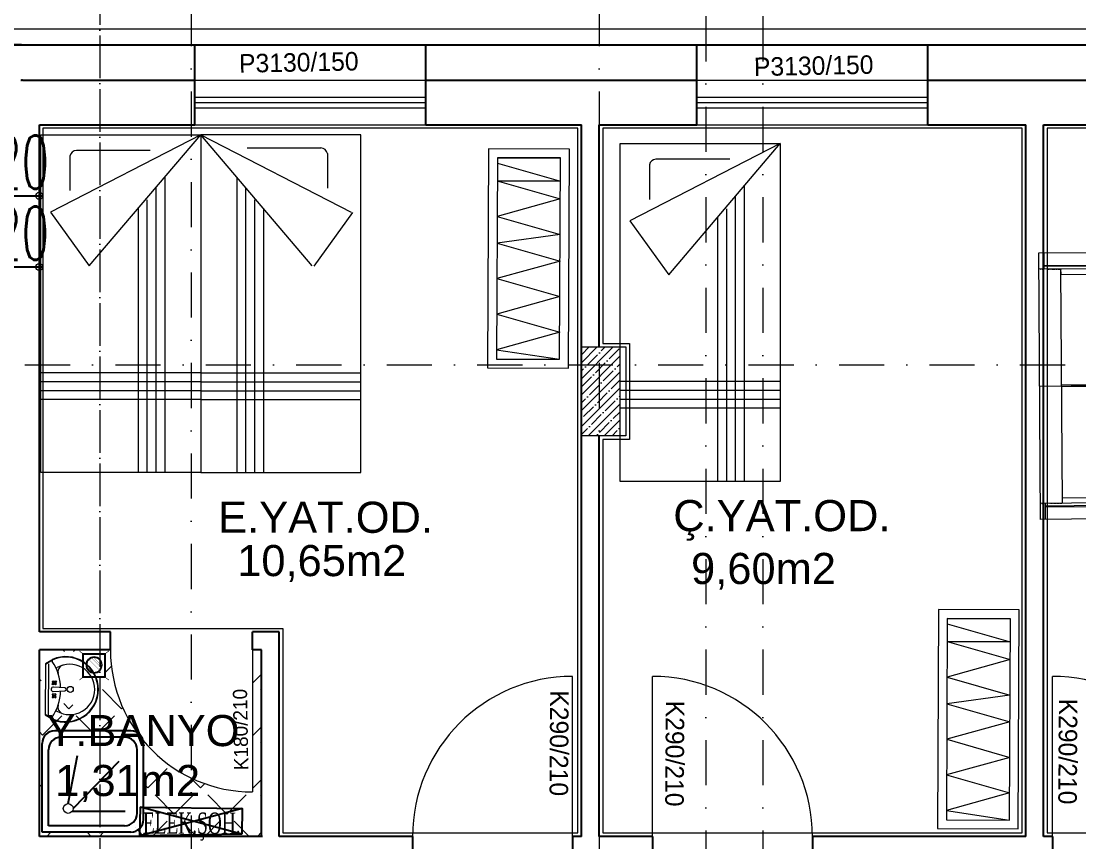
# Model space of a CAD drawing. Header units: millimetres. Extents: x -16104 to 67872, y -88009 to 12107.
# Drawn here: x 19222 to 19817, y 11147 to 11608 of the extents above; entities that cross this region are included whole.
import ezdxf

# ---------------------------------------------------------------- set-up
doc = ezdxf.new("R2010")
doc.units = ezdxf.units.MM
for name, pattern in [('ACAD_ISO04W100', [30, 24, -3, 0, -3]), ('ACAD_ISO07W100', [3, 0, -3]), ('DASHDOTX2', [50.8, 25.4, -12.7, 0, -12.7])]:
    doc.linetypes.add(name, pattern=pattern)
doc.layers.get('0').update_dxf_attribs({"color": 241})
for name, color, linetype, lineweight in [('AKS', 1, 'ACAD_ISO07W100', 5), ('akslar', 144, 'Continuous', 20), ('bacas', 11, 'Continuous', 5), ('duvar', 123, 'Continuous', 25), ('emsal&kolon', 1, 'Continuous', 5), ('kapı', 3, 'Continuous', 5), ('kolon', 1, 'Continuous', 5), ('OLCU', 54, 'Continuous', 13), ('PASEMCON', 2, 'Continuous', 9), ('pencere', 5, 'Continuous', 5), ('POZ', 36, 'Continuous', 18), ('SıVA', 40, 'Continuous', 9), ('TARAMA', 8, 'Continuous', 15), ('tefriş', 30, 'Continuous', 5), ('ÖLÇÜ', 252, 'Continuous', 20)]:
    doc.layers.add(name, color=color, linetype=linetype, lineweight=lineweight)
doc.styles.add('DIM', font='Txttw.shx', dxfattribs={"width": 0.6})
doc.styles.add('DIN', font='times.ttf', dxfattribs={"width": 0.6})
doc.styles.add('M2', font='stylu.ttf', dxfattribs={"height": 10})
doc.dimstyles.new('50', dxfattribs={"dimscale": 0, "dimtxt": 30, "dimasz": 1, "dimexe": 0, "dimexo": 2, "dimgap": 4, "dimtad": 1, "dimdec": 0, "dimzin": 0, "dimdsep": 46, "dimtxsty": 'DIM', "dimblk1": 'DOT', "dimblk2": 'DOT', "dimsah": 1, "dimcen": 1.5, "dimdle": 3, "dimse1": 1, "dimse2": 1, "dimclrd": 256, "dimclre": 9, "dimclrt": 256, "dimadec": 0, "dimazin": 0, "dimtfac": 0.24, "dimtdec": 0, "dimtix": 1, "dimtmove": 2, "dimatfit": 3, "dimldrblk": 'DOT', "dimfxl": 0, "dimtolj": 1, "dimtzin": 15, "dimarcsym": 0})

# ---------------------------------------------------------------- blocks, each defined once
blk = doc.blocks.new('lavabo')
at = {"layer": 'tefriş', "linetype": 'Continuous'}
for p, q in [((-22.77, -4.94), (-19.92, 0)), ((-22.43, -5.14), (-19.46, 0)), ((-19.92, 0), (19.92, 0)), ((19.46, 0), (22.43, -5.14)), ((19.92, 0), (22.77, -4.94)), ((19.92, -2.7), (-19.92, -2.7)), ((-6.25, -5.54), (-6.77, -6.08)), ((-6.77, -6.08), (-6.31, -7.1)), ((-6.31, -7.1), (-6.71, -8.15)), ((-6.71, -8.15), (-6.17, -8.66)), ((-6.51, -5.81), (-3.84, -8.34)), ((-6.44, -8.41), (-3.91, -5.74)), ((-5.2, -5.94), (-6.25, -5.54)), ((-6.17, -8.66), (-5.15, -8.21)), ((-4.18, -5.48), (-5.2, -5.94)), ((-5.15, -8.21), (-4.1, -8.61)), ((-3.64, -6), (-4.18, -5.48)), ((-4.1, -8.61), (-3.58, -8.07)), ((-4.04, -7.04), (-3.64, -6)), ((-3.58, -8.07), (-4.04, -7.04)), ((-1.17, -15.33), (-1.76, -6.54)), ((1.76, -6.26), (1.14, -15.33)), ((3.38, -5.9), (3.91, -5.38)), ((3.81, -6.94), (3.38, -5.9)), ((3.38, -7.98), (3.81, -6.94)), ((3.91, -8.51), (3.38, -7.98)), ((6.25, -8.24), (3.65, -5.64)), ((6.25, -5.64), (3.65, -8.24)), ((3.91, -5.38), (4.95, -5.81)), ((4.95, -8.08), (3.91, -8.51)), ((4.95, -5.81), (5.99, -5.38)), ((5.99, -8.51), (4.95, -8.08)), ((5.99, -5.38), (6.51, -5.9)), ((6.51, -7.98), (5.99, -8.51)), ((6.51, -5.9), (6.08, -6.94)), ((6.08, -6.94), (6.51, -7.98))]:
    blk.add_line(p, q, dxfattribs=at)
at = {"layer": 'tefriş', "linetype": 'Continuous', "extrusion": (0, 0, -1)}
for centre, major_axis, ratio, start_param, end_param in [((0, -16), (-18.1, -18.1), 1, 5.497787, 7.48683), ((0, -16), (-17.82, -17.82), 1, 5.497787, 7.48683), ((-22.66, -5.93), (-0.566, -0.566), 1, 1.203644, 1.828723), ((-23.47, -4.54), (-0.566, 0.566), 1, 2.879793, 3.399519), ((-22.66, -5.93), (-0.283, 0.283), 1, -0.367152, 0.257926), ((-23.47, -4.54), (-0.849, -0.849), 1, 4.45059, 4.970315), ((-22.3, -6.09), (-0.566, -0.566), 1, 1.828723, 2.945097), ((-0.28, 26.67), (-27.35, -27.35), 1, 5.526576, 6.089571), ((-17.71, -8.76), (-0.566, -0.566), 1, 2.805213, 4.453092), ((0, -6.4), (-1.25, -1.25), 1, 0.7034, 3.844992), ((0, -16), (-18.1, -18.1), 1, 3.508745, 5.497787), ((0, -16), (-17.82, -17.82), 1, 3.508745, 5.497787), ((0.28, 26.67), (-27.35, -27.35), 1, 4.906004, 5.469573), ((17.71, -8.76), (-0.566, -0.566), 1, 0.259297, 1.907176), ((22.3, -6.09), (-0.566, 0.566), 1, 0.196496, 1.31287), ((23.47, -4.54), (-0.849, 0.849), 1, 4.454463, 4.974188), ((23.47, -4.54), (-0.566, -0.566), 1, 6.025259, 6.544985), ((22.66, -5.93), (-0.283, 0.283), 1, 1.31287, 1.937948), ((22.66, -5.93), (-0.566, 0.566), 1, 1.31287, 1.937948), ((0, -19.04), (-13.92, 13.92), 1, 3.926991, 6.023888), ((-13.8, -15.22), (-3.8, -3.8), 1, 1.128011, 2.639725), ((-0.01, -15.24), (-0.82, 0.82), 1, 2.438193, 5.415789), ((0, -19.04), (-13.92, 13.92), 1, 1.830093, 3.926991), ((13.8, -15.22), (-3.8, -3.8), 1, 2.072664, 3.584378), ((-0.01, -19.56), (0, 2.35), 0.991954, 1.570796326779968, 7.853981633959554)]:
    blk.add_ellipse(centre, major_axis=major_axis, ratio=ratio, start_param=start_param, end_param=end_param, dxfattribs=at)
blk = doc.blocks.new('DOT')
for p, q in [((0, 15), (0, -15)), ((-2, 0), (0, 0)), ((2, 0), (0, 0))]:
    blk.add_line(p, q)
blk.add_circle((0, 0), 2)
blk = doc.blocks.new('*D4424')
at = {"layer": 'Defpoints', "color": 0, "transparency": 16777216}
for p in [(19212.26, 11510.04), (19232.26, 11510.04), (19232.26, 11510.04)]:
    blk.add_point(p, dxfattribs=at)
at = {"layer": 'OLCU', "lineweight": -2, "transparency": 16777216}
for p, q in [((19211.26, 11510.04), (19210.26, 11510.04)), ((19212.26, 11510.04), (19232.26, 11510.04)), ((19233.26, 11510.04), (19234.26, 11510.04))]:
    blk.add_line(p, q, dxfattribs=at)
blk.add_blockref('DOT', (19212.26, 11510.04), dxfattribs=at)
at = {"layer": 'OLCU', "lineweight": -2, "transparency": 16777216, "rotation": 180}
blk.add_blockref('DOT', (19232.26, 11510.04), dxfattribs=at)
at = {"layer": 'OLCU', "transparency": 16777216, "insert": (19222.26, 11529.04), "char_height": 30, "attachment_point": 5, "style": 'DIM'}
blk.add_mtext('\\A1;20', dxfattribs=at)
blk = doc.blocks.new('*D4430')
at = {"layer": 'Defpoints', "color": 0, "transparency": 16777216}
for p in [(19212.26, 11470.04), (19232.26, 11470.04), (19232.26, 11470.04)]:
    blk.add_point(p, dxfattribs=at)
at = {"layer": 'OLCU', "lineweight": -2, "transparency": 16777216}
for p, q in [((19211.26, 11470.04), (19210.26, 11470.04)), ((19212.26, 11470.04), (19232.26, 11470.04)), ((19233.26, 11470.04), (19234.26, 11470.04))]:
    blk.add_line(p, q, dxfattribs=at)
blk.add_blockref('DOT', (19212.26, 11470.04), dxfattribs=at)
at = {"layer": 'OLCU', "lineweight": -2, "transparency": 16777216, "rotation": 180}
blk.add_blockref('DOT', (19232.26, 11470.04), dxfattribs=at)
at = {"layer": 'OLCU', "transparency": 16777216, "insert": (19222.26, 11489.04), "char_height": 30, "attachment_point": 5, "style": 'DIM'}
blk.add_mtext('\\A1;20', dxfattribs=at)
blk = doc.blocks.new('*D4589')
at = {"layer": 'Defpoints', "color": 0, "transparency": 16777216}
for p in [(19312.76, 11825.04), (19547.26, 11825.04), (19547.26, 10777.83)]:
    blk.add_point(p, dxfattribs=at)
at = {"layer": 'OLCU', "lineweight": -2, "transparency": 16777216}
blk.add_line((19313.76, 11825.04), (19546.26, 11825.04), dxfattribs=at)
at = {"layer": 'OLCU', "lineweight": -2, "transparency": 16777216, "rotation": 180}
blk.add_blockref('DOT', (19312.76, 11825.04), dxfattribs=at)
at = {"layer": 'OLCU', "lineweight": -2, "transparency": 16777216}
blk.add_blockref('DOT', (19547.26, 11825.04), dxfattribs=at)
at = {"layer": 'OLCU', "transparency": 16777216, "insert": (19430.01, 11844.04), "char_height": 30, "attachment_point": 5, "style": 'DIM'}
blk.add_mtext('\\A1;230', dxfattribs=at)
blk = doc.blocks.new('*D4590')
at = {"layer": 'Defpoints', "color": 0, "transparency": 16777216}
for p in [(19607.26, 11825.04), (19639.26, 11825.04), (19639.26, 10777.83)]:
    blk.add_point(p, dxfattribs=at)
at = {"layer": 'OLCU', "lineweight": -2, "transparency": 16777216}
for p, q in [((19606.26, 11825.04), (19605.26, 11825.04)), ((19607.26, 11825.04), (19639.26, 11825.04)), ((19640.26, 11825.04), (19641.26, 11825.04))]:
    blk.add_line(p, q, dxfattribs=at)
blk.add_blockref('DOT', (19607.26, 11825.04), dxfattribs=at)
at = {"layer": 'OLCU', "lineweight": -2, "transparency": 16777216, "rotation": 180}
blk.add_blockref('DOT', (19639.26, 11825.04), dxfattribs=at)
at = {"layer": 'OLCU', "transparency": 16777216, "insert": (19623.26, 11844.04), "char_height": 30, "attachment_point": 5, "style": 'DIM'}
blk.add_mtext('\\A1;32', dxfattribs=at)
blk = doc.blocks.new('cv')
at = {"layer": 'tefriş', "linetype": 'ByBlock'}
for p, q in [((-13586.28, -26708.58), (-13586.28, -26744.07)), ((-13573.28, -26708.58), (-13573.28, -26744.07))]:
    blk.add_line(p, q, dxfattribs=at)
for points in [[(-13591.28, -26703.58), (-13468.02, -26703.58), (-13468.02, -26749.07), (-13591.28, -26749.07)], [(-13586.28, -26708.58), (-13473.02, -26708.58), (-13473.02, -26744.07), (-13586.28, -26744.07)]]:
    blk.add_lwpolyline(points, close=True, dxfattribs=at)
blk.add_lwpolyline([(-13583.28, -26708.58), (-13573.28, -26744.07), (-13573.28, -26708.58), (-13563.28, -26744.07), (-13553.28, -26708.58), (-13543.28, -26744.07), (-13538.28, -26708.58), (-13528.28, -26744.07), (-13518.28, -26708.58), (-13508.28, -26744.07), (-13498.28, -26708.58), (-13488.28, -26744.07), (-13478.28, -26708.58), (-13473.02, -26744.07)], dxfattribs=at)
blk = doc.blocks.new('sdj')
at = {"layer": 'tefriş', "linetype": 'ByBlock'}
for p, q in [((-13666.49, -26935.03), (-13666.49, -26845.03)), ((-13661.49, -26935.03), (-13661.49, -26845.03)), ((-13656.49, -26935.03), (-13656.49, -26845.03)), ((-13651.49, -26935.03), (-13651.49, -26845.03)), ((-13800.41, -26935.03), (-13756.91, -26850.4)), ((-13756.78, -26849.57), (-13726.52, -26871.49)), ((-13789.92, -26863.72), (-13770.43, -26863.72)), ((-13793.04, -26908.91), (-13793.04, -26867.39)), ((-13726.65, -26872.33), (-13800.41, -26935.03)), ((-13758.95, -26899.78), (-13610.41, -26899.78)), ((-13763.79, -26904.78), (-13610.41, -26904.78)), ((-13770.71, -26909.78), (-13610.41, -26909.78)), ((-13776.59, -26914.78), (-13610.41, -26914.78)), ((-13800.41, -26935.03), (-13756.91, -27019.66)), ((-13726.65, -26997.74), (-13800.41, -26935.03)), ((-13666.49, -26935.03), (-13666.49, -27025.03)), ((-13661.49, -26935.03), (-13661.49, -27025.03)), ((-13656.49, -26935.03), (-13656.49, -27025.03)), ((-13651.49, -26935.03), (-13651.49, -27025.03)), ((-13776.59, -26955.28), (-13610.41, -26955.28)), ((-13770.71, -26960.28), (-13610.41, -26960.28)), ((-13791.64, -26963.43), (-13791.64, -27004.95)), ((-13763.79, -26965.28), (-13610.41, -26965.28)), ((-13758.95, -26970.28), (-13610.41, -26970.28)), ((-13756.91, -27019.66), (-13726.65, -26997.74)), ((-13788.52, -27008.61), (-13769.04, -27008.61))]:
    blk.add_line(p, q, dxfattribs=at)
for points in [[(-13800.41, -26935.03), (-13610.41, -26935.03), (-13610.41, -26845.03), (-13800.41, -26845.03), (-13800.41, -26935.03)], [(-13800.41, -26935.03), (-13610.41, -26935.03), (-13610.41, -27025.03), (-13800.41, -27025.03), (-13800.41, -26935.03)]]:
    blk.add_lwpolyline(points, dxfattribs=at)
for centre, start, end in [((-13789.14, -26867.55), 101.47069, 177.66383), ((-13787.74, -27004.79), 182.33617, 258.52931)]:
    blk.add_arc(centre, 3.9, start, end, dxfattribs=at)
blk = doc.blocks.new('NEWBLOCK4')
at = {"layer": 'bacas'}
for p, q in [((-0.8505, 0.5894), (-0.8505, 2.0869)), ((-0.093, 2.0869), (-0.8505, 2.0869)), ((-0.8205, 2.0869), (-0.8205, 1.9969)), ((-0.1205, 1.9969), (-0.1205, 2.0869)), ((-0.093, 2.0869), (-0.093, 0.5894)), ((-0.1205, 2.0269), (-0.1205, 2.0344)), ((-0.093, 2.0344), (-0.093, 2.0144)), ((-0.093, 1.9969), (-0.8505, 1.9969)), ((-0.8405, 1.9969), (-0.838, 1.9969)), ((-0.833, 1.9969), (-0.8305, 1.9969)), ((-0.8205, 2.0169), (-0.1205, 2.0169)), ((-0.1205, 2.0119), (-0.8205, 2.0119)), ((-0.7955, 1.9969), (-0.793, 1.9969)), ((-0.788, 1.9969), (-0.7855, 1.9969)), ((-0.7805, 1.9969), (-0.778, 1.9969)), ((-0.773, 1.9969), (-0.7705, 1.9969)), ((-0.768, 1.9969), (-0.763, 1.9969)), ((-0.7605, 1.9969), (-0.758, 1.9969)), ((-0.7555, 1.9969), (-0.753, 1.9969)), ((-0.7505, 1.9969), (-0.748, 1.9969)), ((-0.7455, 1.9969), (-0.743, 1.9969)), ((-0.7405, 1.9969), (-0.738, 1.9969)), ((-0.7355, 1.9969), (-0.733, 1.9969)), ((-0.7305, 1.9969), (-0.728, 1.9969)), ((-0.7255, 1.9969), (-0.7255, 0.6794)), ((-0.7255, 1.9969), (-0.7255, 1.9944)), ((-0.7255, 1.9819), (-0.7255, 1.9669)), ((-0.7255, 1.9669), (-0.093, 1.9669)), ((-0.1205, 2.0169), (-0.1205, 2.0019)), ((-0.1205, 2.0144), (-0.1205, 2.0119)), ((-0.093, 2.0019), (-0.093, 1.9819)), ((-0.093, 1.9944), (-0.093, 1.9969)), ((-0.8505, 1.3369), (-0.093, 1.3369)), ((-0.093, 1.3425), (-0.7255, 1.3425)), ((-0.093, 1.3319), (-0.7255, 1.3319)), ((-0.093, 0.6794), (-0.8505, 0.6794)), ((-0.8405, 0.6794), (-0.838, 0.6794)), ((-0.833, 0.6794), (-0.8305, 0.6794)), ((-0.8205, 0.5894), (-0.8205, 0.6794)), ((-0.1205, 0.6644), (-0.8205, 0.6644)), ((-0.8205, 0.6594), (-0.1205, 0.6594)), ((-0.7955, 0.6794), (-0.793, 0.6794)), ((-0.788, 0.6794), (-0.7855, 0.6794)), ((-0.7805, 0.6794), (-0.778, 0.6794)), ((-0.773, 0.6794), (-0.7705, 0.6794)), ((-0.768, 0.6794), (-0.763, 0.6794)), ((-0.7605, 0.6794), (-0.758, 0.6794)), ((-0.7555, 0.6794), (-0.753, 0.6794)), ((-0.7505, 0.6794), (-0.748, 0.6794)), ((-0.7455, 0.6794), (-0.743, 0.6794)), ((-0.7405, 0.6794), (-0.738, 0.6794)), ((-0.7355, 0.6794), (-0.733, 0.6794)), ((-0.7305, 0.6794), (-0.728, 0.6794)), ((-0.7255, 0.6944), (-0.7255, 0.7094)), ((-0.7255, 0.7094), (-0.093, 0.7094)), ((-0.7255, 0.6794), (-0.7255, 0.6819)), ((-0.1205, 0.6794), (-0.1205, 0.5894)), ((-0.1205, 0.6594), (-0.1205, 0.6744)), ((-0.1205, 0.6619), (-0.1205, 0.6644)), ((-0.093, 0.6744), (-0.093, 0.6944)), ((-0.093, 0.6819), (-0.093, 0.6794)), ((-0.093, 0.6419), (-0.093, 0.6619)), ((-0.1205, 0.6494), (-0.1205, 0.6419)), ((-0.093, 0.5894), (-0.8505, 0.5894))]:
    blk.add_line(p, q, dxfattribs=at)
blk = doc.blocks.new('aqz')
at = {"color": 42}
blk.add_circle((-13968.82, -26601.31), 3.85, dxfattribs=at)
at = {"layer": 'tefriş', "lineweight": 25}
for p, q in [((-13919.41, -26539.97), (-13979.41, -26539.97)), ((-13989.41, -26619.97), (-13989.41, -26549.97)), ((-13924.41, -26544.97), (-13974.41, -26544.97)), ((-13909.41, -26609.97), (-13909.41, -26549.97)), ((-13984.41, -26614.97), (-13984.41, -26554.97)), ((-13968.82, -26597.46), (-13961.58, -26559.57)), ((-13914.41, -26604.97), (-13914.41, -26554.97)), ((-13964.98, -26601.31), (-13928.65, -26564.06)), ((-13965.59, -26603.39), (-13923.78, -26603.32)), ((-13924.41, -26614.97), (-13984.41, -26614.97)), ((-13919.41, -26619.97), (-13989.41, -26619.97))]:
    blk.add_line(p, q, dxfattribs=at)
for centre, start, end in [((-13979.41, -26549.97), 90, 180), ((-13919.41, -26549.97), 0, 90), ((-13974.41, -26554.97), 90, 180), ((-13924.41, -26554.97), 0, 90), ((-13924.41, -26604.97), 270, 0), ((-13919.41, -26609.97), 270, 0)]:
    blk.add_arc(centre, 10, start, end, dxfattribs=at)
blk = doc.blocks.new('A$C412C2498')
at = {"color": 5, "const_width": 0.6}
for points in [[(3.64, 24.29), (0.19, 27)], [(23.8, 24.29), (27.26, 27)], [(3.64, 2.95), (0.19, 0.24)], [(23.8, 2.95), (27.26, 0.24)]]:
    blk.add_lwpolyline(points, dxfattribs=at)
at = {"color": 5}
blk.add_lwpolyline([(23.8, 24.29), (3.64, 24.29), (3.64, 2.95), (23.8, 2.95)], close=True, dxfattribs=at)
at = {"const_width": 0.1}
for points in [[(6.68, 12.23), (14.63, 20.17)], [(6.76, 14.48), (12.37, 20.1)], [(7.15, 10.44), (16.41, 19.71)], [(7.89, 9.07), (17.79, 18.97)], [(8.8, 8), (18.86, 18.06)], [(9.96, 7.09), (19.77, 16.9)], [(11.26, 6.45), (20.41, 15.6)], [(13.03, 6.04), (20.82, 13.83)], [(14.77, 6.07), (20.78, 12.09)], [(17.41, 7.02), (19.84, 9.45)]]:
    blk.add_lwpolyline(points, dxfattribs=at)
blk.add_circle((13.74, 13.11), 7.12)
blk = doc.blocks.new('A$C5E2C1EC0')
at = {"xscale": 0.6105719971092185, "yscale": 0.6105719971092185, "zscale": 0.6105719971092185}
blk.add_blockref('A$C412C2498', (0, 0), dxfattribs=at)
blk = doc.blocks.new('90')
at = {"layer": 'duvar'}
for p, q in [((76726.22, -20900.91), (76710.05, -20843.58)), ((76711.76, -20900.91), (76726.22, -20843.58))]:
    blk.add_line(p, q, dxfattribs=at)
blk.add_lwpolyline([(76711.76, -20900.91), (76710.05, -20843.58), (76726.22, -20843.58), (76726.22, -20900.91)], close=True, dxfattribs=at)
at = {"layer": 'PASEMCON', "color": 7, "style": 'DIN', "width": 0.6}
blk.add_text('ELEK.ŞOH.', height=12.004, rotation=270.64252, dxfattribs=at).set_placement((76711.3, -20845.16))

msp = doc.modelspace()

# ---------------------------------------------------------------- hatches: boundary and pattern name
at = {"layer": 'kolon'}
h = msp.add_hatch(dxfattribs=at)
h.set_pattern_fill('ANSI35,_O', color=256)
h.set_pattern_definition([(45, (7205.1105, 0), (-4.490128, 4.490128), []), (45, (7209.6007, 0), (-4.490128, 4.490128), [7.9375, -1.5875, 0, -1.5875])])
h.paths.add_polyline_path([(19559.09, 11415.04), (19559.09, 11425.04), (19547.26, 11425.04), (19547.26, 11415.04)])
h.paths.add_polyline_path([(19537.26, 11415.04), (19547.26, 11415.04), (19547.26, 11425.04), (19537.26, 11425.04)])
h.paths.add_polyline_path([(19537.26, 11375.04), (19547.26, 11375.04), (19547.26, 11415.04), (19537.26, 11415.04)])
h.paths.add_polyline_path([(19547.26, 11375.04), (19559.09, 11375.04), (19559.09, 11415.04), (19547.26, 11415.04)])
at = {"layer": 'TARAMA'}
h = msp.add_hatch(dxfattribs=at)
h.set_pattern_fill('ANGLE,_O', color=256, scale=3, angle=45)
h.set_pattern_definition([(45, (7205.11, 0), (-14.817423, 14.817423), [15.24, -5.715]), (135, (7205.11, 0), (-14.817423, -14.817423), [15.24, -5.715])])
edge = h.paths.add_edge_path()
edge.add_line((19126.76, 11139.73), (19017.26, 11139.73))
edge.add_line((19017.26, 11139.73), (19017.26, 11134.73))
edge.add_line((19017.26, 11134.73), (19097.26, 11134.73))
edge.add_arc((19017.26, 11134.73), 80, -90, 0, ccw=False)
edge.add_line((19017.26, 11054.73), (19017.26, 10999.73))
edge.add_line((19017.26, 10999.73), (19030.1, 10999.73))
edge.add_ellipse((19039.52, 10983.89), major_axis=(13.03, 13.03), ratio=1, start_angle=44.47086, end_angle=75.73617, ccw=False)
edge.add_ellipse((19039.52, 10983.89), major_axis=(13.03, 13.03), ratio=1, start_angle=374.26383, end_angle=404.47086, ccw=False)
edge.add_line((19048.94, 10999.73), (19126.76, 10999.73))
edge.add_line((19126.76, 10999.73), (19126.76, 11006.07))
edge.add_line((19126.76, 11006.07), (19117.91, 11006.07))
edge.add_line((19117.91, 11006.07), (19117.91, 11019.09))
edge.add_line((19117.91, 11019.09), (19126.76, 11019.09))
edge.add_line((19126.76, 11019.09), (19126.76, 11139.73))
h.paths.add_polyline_path([(19212.26, 11139.73), (19126.76, 11139.73), (19126.76, 11019.09), (19130.22, 11019.09), (19130.22, 11006.07), (19126.76, 11006.07), (19126.76, 10999.73), (19131.76, 10999.73), (19212.26, 10999.73)])
edge = h.paths.add_edge_path(flags=16)
edge.add_arc((19152.03, 11062.61), 8.1, 90.10822, 180.10822, ccw=False)
edge.add_line((19152.02, 11070.71), (19194.11, 11070.79))
edge.add_line((19194.11, 11070.79), (19193.61, 11087.52))
edge.add_ellipse((19194.17, 11091.15), major_axis=(-2.6, 2.6), ratio=1, start_angle=45.84024, end_angle=126.24207, ccw=False)
edge.add_line((19190.49, 11091.1), (19190.38, 11098.48))
edge.add_line((19190.38, 11098.48), (19188.62, 11098.15))
edge.add_line((19188.62, 11098.15), (19187.15, 11097.79))
edge.add_line((19187.15, 11097.79), (19185.91, 11097.41))
edge.add_line((19185.91, 11097.41), (19184.9, 11097.03))
edge.add_line((19184.9, 11097.03), (19184.06, 11096.63))
edge.add_line((19184.06, 11096.63), (19183.36, 11096.24))
edge.add_line((19183.36, 11096.24), (19182.76, 11095.86))
edge.add_line((19182.76, 11095.86), (19182.24, 11095.49))
edge.add_line((19182.24, 11095.49), (19181.76, 11095.14))
edge.add_line((19181.76, 11095.14), (19181.31, 11094.81))
edge.add_line((19181.31, 11094.81), (19180.89, 11094.5))
edge.add_line((19180.89, 11094.5), (19180.49, 11094.2))
edge.add_line((19180.49, 11094.2), (19180.1, 11093.92))
edge.add_line((19180.1, 11093.92), (19179.72, 11093.64))
edge.add_line((19179.72, 11093.64), (19179.34, 11093.38))
edge.add_line((19179.34, 11093.38), (19178.77, 11092.98))
edge.add_line((19178.77, 11092.98), (19177.99, 11092.47))
edge.add_line((19177.99, 11092.47), (19177.2, 11091.98))
edge.add_line((19177.2, 11091.98), (19176.4, 11091.54))
edge.add_line((19176.4, 11091.54), (19175.62, 11091.14))
edge.add_line((19175.62, 11091.14), (19174.85, 11090.8))
edge.add_line((19174.85, 11090.8), (19174.07, 11090.52))
edge.add_line((19174.07, 11090.52), (19173.26, 11090.29))
edge.add_line((19173.26, 11090.29), (19172.4, 11090.11))
edge.add_line((19172.4, 11090.11), (19171.69, 11090.01))
edge.add_line((19171.69, 11090.01), (19171.21, 11089.95))
edge.add_line((19171.21, 11089.95), (19170.73, 11089.9))
edge.add_line((19170.73, 11089.9), (19170.23, 11089.86))
edge.add_line((19170.23, 11089.86), (19169.74, 11089.83))
edge.add_line((19169.74, 11089.83), (19169.24, 11089.8))
edge.add_line((19169.24, 11089.8), (19168.74, 11089.78))
edge.add_line((19168.74, 11089.78), (19168.25, 11089.76))
edge.add_line((19168.25, 11089.76), (19167.76, 11089.75))
edge.add_line((19167.76, 11089.75), (19167.25, 11089.75))
edge.add_line((19167.25, 11089.75), (19166.72, 11089.75))
edge.add_line((19166.72, 11089.75), (19166.16, 11089.77))
edge.add_line((19166.16, 11089.77), (19165.55, 11089.79))
edge.add_line((19165.55, 11089.79), (19164.89, 11089.83))
edge.add_line((19164.89, 11089.83), (19164.17, 11089.89))
edge.add_line((19164.17, 11089.89), (19163.38, 11089.97))
edge.add_line((19163.38, 11089.97), (19162.53, 11090.07))
edge.add_line((19162.53, 11090.07), (19161.61, 11090.2))
edge.add_line((19161.61, 11090.2), (19160.63, 11090.37))
edge.add_line((19160.63, 11090.37), (19159.59, 11090.59))
edge.add_line((19159.59, 11090.59), (19158.5, 11090.85))
edge.add_line((19158.5, 11090.85), (19157.35, 11091.18))
edge.add_line((19157.35, 11091.18), (19156.16, 11091.57))
edge.add_line((19156.16, 11091.57), (19154.92, 11092.05))
edge.add_line((19154.92, 11092.05), (19153.62, 11092.64))
edge.add_line((19153.62, 11092.64), (19152.26, 11093.41))
edge.add_line((19152.26, 11093.41), (19150.81, 11094.39))
edge.add_line((19150.81, 11094.39), (19149.28, 11095.63))
edge.add_line((19149.28, 11095.63), (19147.65, 11097.19))
edge.add_line((19147.65, 11097.19), (19145.9, 11099.11))
edge.add_line((19145.9, 11099.11), (19144.01, 11101.46))
edge.add_ellipse((19160.14, 11108.54), major_axis=(-12.46, 12.46), ratio=1, start_angle=22.90886, end_angle=68.77162)
edge.add_line((19143.81, 11115.15), (19145.63, 11117.55))
edge.add_line((19145.63, 11117.55), (19147.32, 11119.52))
edge.add_line((19147.32, 11119.52), (19148.91, 11121.13))
edge.add_line((19148.91, 11121.13), (19150.4, 11122.42))
edge.add_line((19150.4, 11122.42), (19151.82, 11123.44))
edge.add_line((19151.82, 11123.44), (19153.16, 11124.24))
edge.add_line((19153.16, 11124.24), (19154.44, 11124.88))
edge.add_line((19154.44, 11124.88), (19155.66, 11125.39))
edge.add_line((19155.66, 11125.39), (19156.84, 11125.81))
edge.add_line((19156.84, 11125.81), (19157.98, 11126.18))
edge.add_line((19157.98, 11126.18), (19159.06, 11126.48))
edge.add_line((19159.06, 11126.48), (19160.1, 11126.72))
edge.add_line((19160.1, 11126.72), (19161.07, 11126.92))
edge.add_line((19161.07, 11126.92), (19161.99, 11127.08))
edge.add_line((19161.99, 11127.08), (19162.84, 11127.2))
edge.add_line((19162.84, 11127.2), (19163.62, 11127.3))
edge.add_line((19163.62, 11127.3), (19164.34, 11127.38))
edge.add_line((19164.34, 11127.38), (19165, 11127.44))
edge.add_line((19165, 11127.44), (19165.6, 11127.49))
edge.add_line((19165.6, 11127.49), (19166.17, 11127.52))
edge.add_line((19166.17, 11127.52), (19166.7, 11127.54))
edge.add_line((19166.7, 11127.54), (19167.2, 11127.55))
edge.add_line((19167.2, 11127.55), (19167.7, 11127.55))
edge.add_line((19167.7, 11127.55), (19168.19, 11127.55))
edge.add_line((19168.19, 11127.55), (19168.69, 11127.54))
edge.add_line((19168.69, 11127.54), (19169.18, 11127.53))
edge.add_line((19169.18, 11127.53), (19169.68, 11127.51))
edge.add_line((19169.68, 11127.51), (19170.17, 11127.48))
edge.add_line((19170.17, 11127.48), (19170.66, 11127.45))
edge.add_line((19170.66, 11127.45), (19171.14, 11127.41))
edge.add_line((19171.14, 11127.41), (19171.85, 11127.32))
edge.add_line((19171.85, 11127.32), (19172.71, 11127.17))
edge.add_line((19172.71, 11127.17), (19173.53, 11126.96))
edge.add_line((19173.53, 11126.96), (19174.32, 11126.7))
edge.add_line((19174.32, 11126.7), (19175.1, 11126.39))
edge.add_line((19175.1, 11126.39), (19175.9, 11126.02))
edge.add_line((19175.9, 11126.02), (19176.7, 11125.59))
edge.add_line((19176.7, 11125.59), (19177.51, 11125.13))
edge.add_line((19177.51, 11125.13), (19178.3, 11124.65))
edge.add_line((19178.3, 11124.65), (19178.89, 11124.27))
edge.add_line((19178.89, 11124.27), (19179.27, 11124.01))
edge.add_line((19179.27, 11124.01), (19179.66, 11123.75))
edge.add_line((19179.66, 11123.75), (19180.06, 11123.47))
edge.add_line((19180.06, 11123.47), (19180.47, 11123.19))
edge.add_line((19180.47, 11123.19), (19180.9, 11122.89))
edge.add_line((19180.9, 11122.89), (19181.36, 11122.57))
edge.add_line((19181.36, 11122.57), (19181.85, 11122.24))
edge.add_line((19181.85, 11122.24), (19182.38, 11121.89))
edge.add_line((19182.38, 11121.89), (19182.99, 11121.52))
edge.add_line((19182.99, 11121.52), (19183.7, 11121.15))
edge.add_line((19183.7, 11121.15), (19184.55, 11120.78))
edge.add_line((19184.55, 11120.78), (19185.58, 11120.42))
edge.add_line((19185.58, 11120.42), (19186.82, 11120.08))
edge.add_line((19186.82, 11120.08), (19188.31, 11119.77))
edge.add_line((19188.31, 11119.77), (19190.08, 11119.49))
edge.add_line((19190.08, 11119.49), (19189.97, 11126.87))
edge.add_ellipse((19193.64, 11126.92), major_axis=(2.6, 2.6), ratio=1, start_angle=50.60388, end_angle=135.84024, ccw=False)
edge.add_line((19193.29, 11130.58), (19205.56, 11131.79))
edge.add_arc((19205.85, 11128.8), 3, 0.84024, 95.60388, ccw=False)
edge.add_line((19208.85, 11128.84), (19209.42, 11089.68))
edge.add_arc((19206.42, 11089.64), 3, -25.23314, 0.84024, ccw=False)
edge.add_line((19209.14, 11088.36), (19209.14, 11051.93))
edge.add_line((19209.14, 11051.93), (19208.75, 11051.93))
edge.add_line((19208.75, 11051.93), (19208.84, 11006.02))
edge.add_line((19208.84, 11006.02), (19152.14, 11005.91))
edge.add_arc((19152.12, 11014.01), 8.1, 180.10822, 270.10822, ccw=False)
edge.add_line((19144.02, 11014), (19143.93, 11062.6))
h.paths.add_polyline_path([(19147.99, 11058.56, -0.414214), (19156.08, 11066.67), (19196.58, 11066.75, -0.055564), (19198.36, 11066.55), (19201.5, 11079), (19199.21, 11087.12), (19203.48, 11086.83), (19198.36, 11066.55, -0.350581), (19204.69, 11058.66), (19204.78, 11010.06), (19156.18, 11009.97, -0.414214), (19148.07, 11018.06)], flags=0)
h.paths.add_polyline_path([(19196.81, 11022.67, -1), (19190.58, 11022.67, -1)], flags=0)
h.paths.add_polyline_path([(19158.46, 11111.29), (19158.28, 11111.33), (19158.08, 11111.36), (19157.87, 11111.39), (19157.66, 11111.42), (19157.44, 11111.43), (19157.23, 11111.44), (19157.03, 11111.44), (19156.84, 11111.43), (19156.66, 11111.42), (19156.49, 11111.39), (19156.32, 11111.36), (19156.16, 11111.32), (19156, 11111.27), (19155.85, 11111.22), (19155.71, 11111.16), (19155.57, 11111.09), (19155.43, 11111.02), (19155.29, 11110.94), (19155.16, 11110.86), (19155.04, 11110.77), (19154.92, 11110.67), (19154.8, 11110.57), (19154.69, 11110.46), (19154.59, 11110.35), (19154.49, 11110.23), (19154.4, 11110.11), (19154.32, 11109.99), (19154.24, 11109.86), (19154.17, 11109.73), (19154.1, 11109.6), (19154.05, 11109.47), (19154, 11109.33), (19153.96, 11109.19), (19153.93, 11109.05), (19153.9, 11108.91), (19153.88, 11108.77), (19153.87, 11108.63), (19153.87, 11108.49), (19153.88, 11108.35), (19153.89, 11108.21), (19153.91, 11108.07), (19153.94, 11107.93), (19153.98, 11107.79), (19154.02, 11107.65), (19154.08, 11107.52), (19154.14, 11107.39), (19154.2, 11107.26), (19154.28, 11107.13), (19154.36, 11107), (19154.45, 11106.88), (19154.54, 11106.77), (19154.64, 11106.65), (19154.75, 11106.54), (19154.86, 11106.44), (19154.98, 11106.34), (19155.1, 11106.25), (19155.23, 11106.16), (19155.36, 11106.08), (19155.5, 11106.01), (19155.64, 11105.94), (19155.79, 11105.88), (19155.93, 11105.82), (19156.09, 11105.77), (19156.24, 11105.73), (19156.4, 11105.69), (19156.57, 11105.67), (19156.75, 11105.65), (19156.93, 11105.64), (19157.12, 11105.63), (19157.32, 11105.64), (19157.53, 11105.65), (19157.74, 11105.68), (19157.95, 11105.71), (19158.16, 11105.74), (19158.36, 11105.78), (19158.63, 11105.85), (19158.7, 11105.88), (19158.38, 11105.78), (19157.73, 11105.67), (19157.11, 11105.62), (19156.57, 11105.66), (19156.01, 11105.78), (19155.42, 11106.03), (19154.91, 11106.38), (19154.48, 11106.82), (19154.15, 11107.32), (19153.95, 11107.86), (19153.86, 11108.42), (19153.9, 11108.99), (19154.06, 11109.54), (19154.35, 11110.06), (19154.74, 11110.53), (19155.22, 11110.91), (19155.78, 11111.2), (19156.32, 11111.37), (19156.84, 11111.44), (19157.43, 11111.44), (19158.09, 11111.37), (19158.55, 11111.27), (19158.62, 11111.24)], flags=0)
edge = h.paths.add_edge_path()
edge.add_ellipse((19022.55, 10975.8), major_axis=(-0.407, 0.407), ratio=1, start_angle=254.47086, end_angle=284.24894)
edge.add_ellipse((19023.14, 10976.79), major_axis=(-0.407, 0.407), ratio=1, start_angle=68.43459, end_angle=104.24894, ccw=False)
edge.add_ellipse((19039.52, 10983.89), major_axis=(13.03, 13.03), ratio=1, start_angle=116.5187, end_angle=158.43459, ccw=False)
edge.add_line((19022.04, 10989.73), (19017.26, 10989.73))
edge.add_line((19017.26, 10989.73), (19017.26, 10969.73))
edge.add_line((19017.26, 10969.73), (19061.76, 10969.73))
edge.add_line((19061.76, 10969.73), (19061.76, 10989.73))
edge.add_line((19061.76, 10989.73), (19057, 10989.73))
edge.add_ellipse((19039.52, 10983.89), major_axis=(13.03, 13.03), ratio=1, start_angle=290.50712, end_angle=333.4813, ccw=False)
edge.add_ellipse((19055.77, 10976.49), major_axis=(0.407, 0.407), ratio=1, start_angle=254.69277, end_angle=290.50712, ccw=False)
edge.add_ellipse((19056.34, 10975.49), major_axis=(0.407, 0.407), ratio=1, start_angle=74.69277, end_angle=104.47086)
edge.add_line((19055.85, 10975.78), (19053.76, 10972.24))
edge.add_line((19053.76, 10972.24), (19025.07, 10972.5))
edge.add_line((19025.07, 10972.5), (19023.05, 10976.08))
edge = h.paths.add_edge_path()
edge.add_ellipse((19039.52, 10983.89), major_axis=(13.03, 13.03), ratio=1, start_angle=75.73617, end_angle=116.5187, ccw=False)
edge.add_line((19030.1, 10999.73), (19017.26, 10999.73))
edge.add_line((19017.26, 10999.73), (19017.26, 10989.73))
edge.add_line((19017.26, 10989.73), (19022.04, 10989.73))
edge = h.paths.add_edge_path()
edge.add_line((19061.76, 10999.73), (19048.94, 10999.73))
edge.add_ellipse((19039.52, 10983.89), major_axis=(13.03, 13.03), ratio=1, start_angle=333.4813, end_angle=374.26383, ccw=False)
edge.add_line((19057, 10989.73), (19061.76, 10989.73))
edge.add_line((19061.76, 10989.73), (19061.76, 10999.73))
h.paths.add_polyline_path([(18991.9, 11146.37), (19032.62, 11146.37), (19032.62, 11101.37), (18991.9, 11101.37)], flags=9)
h.paths.add_polyline_path([(19085.83, 11146.37), (19143.69, 11146.37), (19143.69, 11101.37), (19085.83, 11101.37)], flags=9)
h.paths.add_polyline_path([(19028.99, 11052.4), (19116.96, 11052.4), (19116.96, 11022.61), (19028.99, 11022.61)], flags=24)
h.paths.add_polyline_path([(19030.76, 11078.59), (19122.21, 11078.59), (19122.21, 11051.73), (19030.76, 11051.73)], flags=25)
h.paths.add_polyline_path([(19126.97, 11124.37), (19126.97, 11165.09), (19171.97, 11165.09), (19171.97, 11124.37)], flags=9)
h.paths.add_polyline_path([(19125.26, 11040.8), (19125.26, 11098.66), (19170.26, 11098.66), (19170.26, 11040.8)], flags=9)
h.paths.add_polyline_path([(19125.26, 10967.66), (19125.26, 11011.8), (19170.26, 11011.8), (19170.26, 10967.66)], flags=9)
h.paths.add_polyline_path([(19200.19, 11146.37), (19244.33, 11146.37), (19244.33, 11101.37), (19200.19, 11101.37)], flags=9)
h.paths.add_polyline_path([(19186.95, 11111.45), (19187.64, 11050), (19210.71, 11050.26), (19210.02, 11111.7)], flags=24)
h.paths.add_polyline_path([(19019.38, 10944.37), (19019.38, 10985.09), (19064.38, 10985.09), (19064.38, 10944.37)], flags=9)
at = {"layer": 'ÖLÇÜ'}
h = msp.add_hatch(dxfattribs=at)
h.set_pattern_fill('ANGLE,_O', color=256, scale=3, angle=45)
h.set_pattern_definition([(45, (3601.717, 17059.605), (-14.817423, 14.817423), [15.24, -5.715]), (135, (3601.717, 17059.605), (-14.817423, -14.817423), [15.24, -5.715])])
h.paths.add_polyline_path([(19357.26, 11254.73), (19352.26, 11254.73), (19352.26, 11174.73, -0.129821), (19312.76, 11185.16), (19312.76, 11149.73), (19357.26, 11149.73)])
edge = h.paths.add_edge_path()
edge.add_line((19272.26, 11254.73), (19232.26, 11254.73))
edge.add_line((19232.26, 11254.73), (19232.26, 11149.73))
edge.add_line((19232.26, 11149.73), (19312.76, 11149.73))
edge.add_line((19312.76, 11149.73), (19312.76, 11185.16))
edge.add_arc((19352.26, 11254.73), 80, 219.60431, 240.41264, ccw=False)
edge.add_ellipse((19283.71, 11202.02), major_axis=(-5.04, 5.04), ratio=1, start_angle=225, end_angle=238.91112, ccw=False)
edge.add_line((19290.83, 11202.02), (19290.83, 11159.25))
edge.add_ellipse((19283.71, 11159.25), major_axis=(-5.04, 5.04), ratio=1, start_angle=135, end_angle=225, ccw=False)
edge.add_line((19283.71, 11152.12), (19233.81, 11152.12))
edge.add_line((19233.81, 11152.12), (19233.81, 11202.02))
edge.add_ellipse((19240.94, 11202.02), major_axis=(5.04, 5.04), ratio=1, start_angle=45, end_angle=135, ccw=False)
edge.add_line((19240.94, 11209.15), (19283.71, 11209.15))
edge.add_ellipse((19283.71, 11202.02), major_axis=(-5.04, 5.04), ratio=1, start_angle=286.20163, end_angle=315, ccw=False)
edge.add_arc((19352.26, 11254.73), 80, 180, 215.50844, ccw=False)
edge = h.paths.add_edge_path(flags=16)
edge.add_ellipse((19250.99, 11242.17), major_axis=(-13.03, 13.03), ratio=1, start_angle=135.21038, end_angle=249.17411, ccw=False)
edge.add_ellipse((19250.99, 11242.17), major_axis=(-13.03, 13.03), ratio=1, start_angle=21.24664, end_angle=135.21038, ccw=False)
edge.add_ellipse((19234.65, 11249.36), major_axis=(0.407, 0.407), ratio=1, start_angle=75.43229, end_angle=111.24664)
edge.add_ellipse((19234.06, 11250.35), major_axis=(0.407, 0.407), ratio=1, start_angle=255.43229, end_angle=285.21038)
edge.add_line((19234.56, 11250.07), (19236.61, 11253.63))
edge.add_line((19236.61, 11253.63), (19265.29, 11253.74))
edge.add_line((19265.29, 11253.74), (19267.36, 11250.19))
edge.add_ellipse((19267.86, 11250.48), major_axis=(-0.407, 0.407), ratio=1, start_angle=75.21038, end_angle=104.98846)
edge.add_ellipse((19267.28, 11249.48), major_axis=(0.407, 0.407), ratio=1, start_angle=339.17411, end_angle=374.98846)
h.paths.add_polyline_path([(19255.28, 11247.58), (19254.53, 11247.89), (19253.79, 11247.57), (19253.41, 11247.95), (19253.71, 11248.7), (19253.4, 11249.45), (19253.78, 11249.83), (19254.53, 11249.52), (19255.27, 11249.83), (19255.65, 11249.45), (19255.35, 11248.71), (19255.66, 11247.96)], flags=0)
h.paths.add_polyline_path([(19248.02, 11247.48), (19247.27, 11247.76), (19246.53, 11247.43), (19246.14, 11247.8), (19246.42, 11248.56), (19246.09, 11249.29), (19246.46, 11249.68), (19247.22, 11249.4), (19247.95, 11249.73), (19248.35, 11249.36), (19248.06, 11248.6), (19248.39, 11247.87)], flags=0)
h.paths.add_polyline_path([(19236.78, 11194.57), (19323.12, 11194.57), (19323.12, 11164.79), (19236.78, 11164.79)], flags=9)
h.paths.add_polyline_path([(19232.97, 11222.74), (19349.24, 11222.74), (19349.24, 11195.88), (19232.97, 11195.88)], flags=9)

# ---------------------------------------------------------------- linework, layer by layer
at = {"layer": 'AKS', "color": 1, "linetype": 'ACAD_ISO04W100'}
msp.add_line((19266.24, 11690.54), (19266.24, 9368.1), dxfattribs=at)
at = {"layer": 'akslar', "linetype": 'DASHDOTX2'}
for p, q in [((19317.76, 11925.04), (19317.76, 9115.54)), ((19547.26, 11925.04), (19547.26, 9115.54)), ((19607.26, 11916.48), (19607.26, 9115.54)), ((19639.26, 11916.48), (19639.26, 9115.54)), ((17697.14, 11415.04), (20747.14, 11415.04))]:
    msp.add_line(p, q, dxfattribs=at)
at = {"layer": 'duvar'}
for p, q in [((18429.76, 11595.04), (20014.76, 11595.04)), ((19222.26, 11595.04), (19124.76, 11595.04)), ((19222.26, 11595.04), (19319.76, 11595.04)), ((19319.76, 11550.04), (19319.76, 11595.04)), ((19449.76, 11595.04), (19602.26, 11595.04)), ((19449.76, 11550.04), (19449.76, 11595.04)), ((19602.26, 11550.04), (19602.26, 11595.04)), ((19732.26, 11595.04), (19884.76, 11595.04)), ((19732.26, 11550.04), (19732.26, 11595.04)), ((19221.76, 11575.04), (19222.26, 11575.04)), ((19222.76, 11575.04), (19222.26, 11575.04)), ((19222.76, 11575.04), (19232.76, 11575.04)), ((19222.76, 11575.04), (19232.76, 11575.04)), ((19224.76, 11575.04), (19319.76, 11575.04)), ((19449.76, 11575.04), (19602.26, 11575.04)), ((19732.26, 11575.04), (19884.76, 11575.04)), ((19232.26, 11550.04), (19319.76, 11550.04)), ((19232.26, 11264.73), (19232.26, 11550.04)), ((19449.76, 11550.04), (19537.26, 11550.04)), ((19537.26, 11149.73), (19537.26, 11550.04)), ((19547.26, 11550.04), (19602.26, 11550.04)), ((19547.26, 11425.04), (19547.26, 11550.04)), ((19732.26, 11550.04), (19787.26, 11550.04)), ((19787.26, 11149.73), (19787.26, 11550.04)), ((19797.26, 11149.73), (19797.26, 11550.04)), ((19797.26, 11550.04), (19884.76, 11550.04)), ((19547.26, 11149.73), (19547.26, 11375.04)), ((19272.26, 11264.73), (19232.26, 11264.73)), ((19272.26, 11254.73), (19272.26, 11264.73)), ((19367.26, 11264.73), (19352.26, 11264.73)), ((19352.26, 11254.73), (19352.26, 11264.73)), ((19367.26, 11149.73), (19367.26, 11264.73)), ((19272.26, 11254.73), (19232.26, 11254.73)), ((19232.26, 11149.73), (19232.26, 11254.73)), ((19357.26, 11254.73), (19352.26, 11254.73)), ((19357.26, 11149.73), (19357.26, 11254.73)), ((19357.76, 11149.73), (19232.26, 11149.73)), ((19442.26, 11149.73), (19367.26, 11149.73)), ((19442.26, 11149.73), (19442.26, 11139.73)), ((19537.26, 11149.73), (19532.26, 11149.73)), ((19532.26, 11149.73), (19532.26, 11139.73)), ((19577.26, 11149.73), (19547.26, 11149.73)), ((19577.26, 11149.73), (19577.26, 11139.73)), ((19787.26, 11149.73), (19667.26, 11149.73)), ((19667.26, 11149.73), (19667.26, 11139.73)), ((19802.26, 11149.73), (19797.26, 11149.73)), ((19802.26, 11149.73), (19802.26, 11139.73))]:
    msp.add_line(p, q, dxfattribs=at)
at = {"layer": 'emsal&kolon'}
msp.add_lwpolyline([(19537.26, 11425.04), (19562.26, 11425.04), (19562.26, 11375.04), (19537.26, 11375.04), (19537.26, 11425.04)], dxfattribs=at)
at = {"layer": 'kapı'}
for p, q in [((19352.26, 11254.73), (19352.26, 11174.73)), ((19532.26, 11149.73), (19532.26, 11239.73)), ((19577.26, 11149.73), (19577.26, 11239.73)), ((19802.26, 11149.73), (19802.26, 11239.73))]:
    msp.add_line(p, q, dxfattribs=at)
for centre, radius, start, end in [((19352.26, 11254.73), 80, 180, 270), ((19532.26, 11149.73), 90, 90, 180), ((19577.26, 11149.73), 90, 0, 90), ((19802.26, 11149.73), 90, 0, 90)]:
    msp.add_arc(centre, radius, start, end, dxfattribs=at)
at = {"layer": 'pencere'}
for p, q in [((19319.76, 11575.04), (19449.76, 11575.04)), ((19602.26, 11575.04), (19732.26, 11575.04)), ((19319.76, 11565.54), (19449.76, 11565.54)), ((19602.26, 11565.54), (19732.26, 11565.54)), ((19319.76, 11562.54), (19449.76, 11562.54)), ((19319.76, 11559.54), (19449.76, 11559.54)), ((19602.26, 11562.54), (19732.26, 11562.54)), ((19602.26, 11559.54), (19732.26, 11559.54)), ((19319.76, 11550.04), (19449.76, 11550.04)), ((19602.26, 11550.04), (19732.26, 11550.04))]:
    msp.add_line(p, q, dxfattribs=at)
at = {"layer": 'SıVA'}
for points in [[(19787.26, 10217.04), (19787.26, 9702.54), (19652.26, 9702.54), (19652.26, 9442.54), (18870.26, 9442.54), (18870.26, 9612.54), (18650.26, 9612.54), (18650.26, 10467.04), (18188.26, 10467.04), (18188.26, 10981.73), (18018.26, 10981.73), (18018.26, 11434.04), (18308.26, 11434.04), (18308.26, 11604.04), (20130.26, 11604.04), (20130.26, 11434.04), (20420.26, 11434.04), (20420.26, 10981.73), (20250.26, 10981.73), (20250.26, 10487.04), (20090.26, 10487.04), (20090.26, 10217.04)], [(19535.26, 11548.04), (19234.26, 11548.04), (19234.26, 11266.73), (19272.26, 11266.73), (19352.26, 11266.73), (19369.26, 11266.73), (19369.26, 11151.73), (19442.26, 11151.73), (19535.26, 11151.73)], [(19785.26, 11548.04), (19549.26, 11548.04), (19549.26, 11427.04), (19564.26, 11427.04), (19564.26, 11373.04), (19549.26, 11373.04), (19549.26, 11151.73), (19667.26, 11151.73), (19785.26, 11151.73)], [(19799.26, 11548.04), (19799.26, 11151.73), (19892.26, 11151.73), (20100.26, 11151.73), (20100.26, 11430.04), (20100.26, 11510.04), (20100.26, 11548.04)]]:
    msp.add_lwpolyline(points, close=True, dxfattribs=at)
at = {"layer": 'tefriş', "linetype": 'ByBlock'}
for p, q in [((19649.09, 11539.45), (19564.46, 11495.95)), ((19586.38, 11465.69), (19649.09, 11539.45)), ((19620.69, 11530.68), (19579.17, 11530.68)), ((19575.51, 11527.56), (19575.51, 11508.08)), ((19628.84, 11515.63), (19628.84, 11349.45)), ((19623.84, 11509.75), (19623.84, 11349.45)), ((19618.84, 11502.83), (19618.84, 11349.45)), ((19564.46, 11495.95), (19586.38, 11465.69)), ((19613.84, 11497.99), (19613.84, 11349.45)), ((19649.09, 11405.53), (19559.09, 11405.53)), ((19649.09, 11400.53), (19559.09, 11400.53)), ((19649.09, 11395.53), (19559.09, 11395.53)), ((19649.09, 11390.53), (19559.09, 11390.53))]:
    msp.add_line(p, q, dxfattribs=at)
msp.add_lwpolyline([(19649.09, 11539.45), (19649.09, 11349.45), (19559.09, 11349.45), (19559.09, 11539.45), (19649.09, 11539.45)], dxfattribs=at)
msp.add_arc((19579.33, 11526.78), 3.9, 92.33617, 168.52931, dxfattribs=at)

# ---------------------------------------------------------------- block references
at = {"ltscale": 50, "xscale": -1, "rotation": 180}
msp.add_blockref('A$C5E2C1EC0', (19254.66, 11254.18), dxfattribs=at)
at = {"layer": 'SıVA', "rotation": 89.2600100515052}
msp.add_blockref('90', (-2543.66, -65284.46), dxfattribs=at)
at = {"layer": 'tefriş', "rotation": 270}
msp.add_blockref('sdj', (46258.1, -2256.05), dxfattribs=at)
at = {"layer": 'tefriş', "xscale": -1, "rotation": 89.74423287637995}
for p in [(-7278.96, -1935.4), (-7025.83, -2194.56)]:
    msp.add_blockref('cv', p, dxfattribs=at)
at = {"layer": 'tefriş'}
for name, p, xscale, yscale, zscale, rotation in [('NEWBLOCK4', (19879.07, 11537.35), -99.99999999999491, 100, 100, 180.4047079229011), ('lavabo', (19235.57, 11232.47), -0.7200000000267572, 0.720000000030268, 0.7200000000000002, 89.78962469105191)]:
    msp.add_blockref(name, p, dxfattribs=dict(at, xscale=xscale, yscale=yscale, zscale=zscale, rotation=rotation))
at = {"layer": 'tefriş', "xscale": 0.7128000000011525, "yscale": 0.7128000000011525, "zscale": 0.7128000000011525}
msp.add_blockref('aqz', (29205.46, 30126.84), dxfattribs=at)

# ---------------------------------------------------------------- texts
at = {"layer": 'emsal&kolon', "char_height": 17.5, "width": 1076.8413}
for s, insert, attachment_point in [('{\\fArial|b0|i0|c162|p34;E.YAT.OD.}', (19453.76, 11320.25), 9), ('{\\fArial|b0|i0|c162|p34;Ç.YAT.OD.}', (19711.18, 11316.04), 9), ('{\\fArial|b0|i0|c162|p34;10,65m2}', (19343.58, 11292.88), 7), ('{\\fArial|b0|i0|c162|p34;9,60m2}', (19598.97, 11288.44), 7), ('{\\fArial|b0|i0|c162|p34;Y.BANYO}', (19344.87, 11200.26), 9), ('{\\fArial|b0|i0|c162|p34;1,31m2}', (19241.15, 11169.17), 7)]:
    msp.add_mtext(s, dxfattribs=dict(at, insert=insert, attachment_point=attachment_point))
at = {"layer": 'POZ', "style": 'M2', "flags": 4}
for tag, p, height, rotation in [('P3130/150', (19344.71, 11579.31), 10.4, 1.13919), ('P3130/150', (19634.44, 11577.42), 10.4, 1.13919), ('K180/210', (19349.89, 11187), 8, 90.99934), ('K290/210', (19519.71, 11231.96), 10.4, 269.63996), ('K290/210', (19584.79, 11226.11), 10.4, 269.63996), ('K290/210', (19805.97, 11227.29), 10.4, 269.63996)]:
    msp.add_attdef(tag, p, 'K1 80/210', height=height, rotation=rotation, dxfattribs=at)

# ---------------------------------------------------------------- dimensions: what is measured, and where the dimension line sits
at = {"layer": 'OLCU'}
dim = msp.add_linear_dim(base=(19547.26, 11825.04), p1=(19312.76, 11825.04), p2=(19547.26, 10777.83), text='230', dimstyle='50', override={"dimscale": 1}, dxfattribs=at)
dim.commit()
dim.dimension.update_dxf_attribs({"geometry": '*D4589', "text_midpoint": (19430.01, 11844.04)})
for base, p1, p2, picture, middle in [((19639.26, 11825.04), (19607.26, 11825.04), (19639.26, 10777.83), '*D4590', (19623.26, 11844.04)), ((19232.26, 11510.04), (19212.26, 11510.04), (19232.26, 11510.04), '*D4424', (19222.26, 11529.04)), ((19232.26, 11470.04), (19212.26, 11470.04), (19232.26, 11470.04), '*D4430', (19222.26, 11489.04))]:
    dim = msp.add_linear_dim(base=base, p1=p1, p2=p2, dimstyle='50', override={"dimscale": 1}, dxfattribs=at)
    dim.commit()
    dim.dimension.update_dxf_attribs({"geometry": picture, "text_midpoint": middle})

doc.saveas('drawing.dxf')
